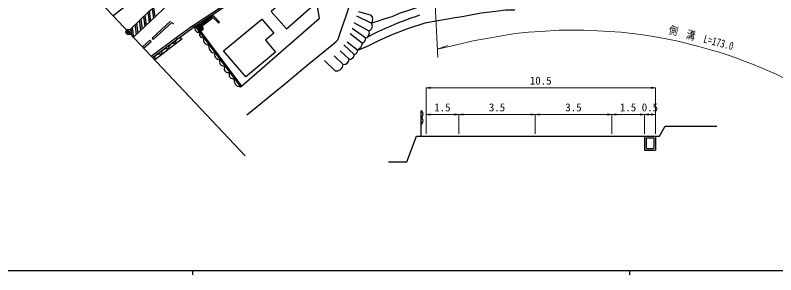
# Model space of a CAD drawing. Units: millimetres at full size, sheet at 1:1000, with parts at other scales. Extents: x 40000 to 680000, y 20000 to 380000.
# Drawn here: x 127407 to 301508, y 204000 to 263549 of the extents above; entities that cross this region are included whole.
import ezdxf
from ezdxf.enums import TextEntityAlignment as Align

# ---------------------------------------------------------------- set-up
doc = ezdxf.new("R2010")
doc.units = ezdxf.units.MM
doc.header["$LTSCALE"] = 1000
doc.header["$PDMODE"] = 32
doc.header["$PDSIZE"] = 500
doc.linetypes.add('DASHED', pattern=[7.5, 6, -1.5])
for name, color, linetype, lineweight in [('M-BGD', 7, 'Continuous', 25), ('M-BMK-OTRS', 5, 'Continuous', 25), ('M-BMK-SRVR', 3, 'Continuous', 25), ('M-STR-HTXT', 7, 'Continuous', 13), ('M-STR-STRC', 7, 'Continuous', 25), ('M-TTL-BAND', 7, 'Continuous', 25)]:
    doc.layers.add(name, color=color, linetype=linetype, lineweight=lineweight)
doc.layers.add('M-OTRS', color=6, linetype='Continuous')
doc.styles.add('ＭＳ ゴシック', font='')
doc.styles.get('ＭＳ ゴシック').set_extended_font_data('MS Gothic')

# ---------------------------------------------------------------- blocks, each defined once
blk = doc.blocks.new('open_arrow')
at = {"color": 0, "linetype": 'Continuous', "lineweight": -2}
blk.add_lwpolyline([(7.5, 1.25), (0, 0), (7.5, -1.25)], dxfattribs=at)

msp = doc.modelspace()

# ---------------------------------------------------------------- hatches: boundary and pattern name
at = {"layer": 'M-BGD'}
msp.add_hatch(color=256, dxfattribs=at).paths.add_polyline_path([(169191, 260539, -0.41421), (169791, 261139, -0.41421), (170391, 260539, -1)])
at = {"layer": 'M-STR-STRC'}
for points in [[(159087, 265283), (158756, 265011), (159044, 262811), (159371, 263121)], [(157112, 263549), (156786, 263239), (157085, 260953), (157412, 261262)], [(158093, 264466), (157981, 264373), (157765, 264169), (158065, 261882), (158391, 262191)], [(155154, 261689), (154827, 261379), (155126, 259094), (155453, 259404)], [(156133, 262619), (155807, 262309), (156106, 260024), (156432, 260333)], [(154174, 260759), (153848, 260449), (154047, 258929), (154473, 258475)]]:
    msp.add_hatch(color=256, dxfattribs=at).paths.add_polyline_path(points)

# ---------------------------------------------------------------- linework, layer by layer
at = {"layer": 'M-BGD'}
for p, q in [((205511, 263411), (208958, 261689)), ((205971, 264364), (208889, 263549)), ((158724, 258296), (162955, 262202)), ((158995, 258002), (163227, 261908)), ((163613, 261496), (163342, 261790)), ((168341, 260841), (168099, 261160)), ((168827, 261177), (179185, 247284)), ((173947, 261762), (174162, 261971)), ((204948, 261847), (208383, 259976)), ((168619, 261038), (178985, 247134)), ((204521, 260581), (207670, 258342)), ((156538, 256278), (158228, 257838)), ((158228, 257838), (158499, 257544)), ((158557, 254128), (164261, 258405)), ((158724, 258296), (158995, 258002)), ((158832, 253835), (164503, 258086)), ((159294, 253343), (165635, 258222)), ((164503, 258086), (164261, 258405)), ((204049, 259361), (206910, 257112)), ((156811, 255986), (158499, 257544)), ((202611, 256764), (205024, 254525)), ((203416, 257429), (205783, 255581)), ((200434, 254251), (202500, 252238)), ((201760, 255372), (203840, 253444)), ((198187, 253175), (200617, 250784)), ((220366, 235826), (220366, 241606)), ((271445, 235826), (271445, 232576)), ((271820, 235451), (273570, 235451)), ((271820, 235451), (271820, 232951)), ((273570, 235451), (273570, 232951)), ((273945, 235826), (273945, 232576)), ((271445, 232576), (273945, 232576)), ((271820, 232951), (273570, 232951))]:
    msp.add_line(p, q, dxfattribs=at)
at = {"layer": 'M-BGD', "linetype": 'DASHED'}
for p, q in [((164261, 258405), (168099, 261160)), ((164503, 258086), (168341, 260841))]:
    msp.add_line(p, q, dxfattribs=at)
at = {"layer": 'M-BGD'}
for points in [[(180449, 240702), (182815, 242615), (184936, 244381), (186596, 245769), (188957, 247671), (190863, 249272), (194205, 252056), (197023, 254388), (199853, 256700), (200847, 257497), (201052, 257686), (201233, 257908), (201496, 258532), (202040, 260096), (202730, 262083), (203266, 263609), (204194, 266484), (204869, 268418), (204935, 268664), (204935, 269009), (204795, 270885), (204615, 272790), (204401, 275144), (204149, 278096)], [(178985, 247134), (179185, 247284), (197085, 262838), (196085, 268520), (196578, 271326), (194313, 273780), (194260, 275416)], [(149768, 263432), (158553, 270319), (159746, 271514)], [(168099, 261160), (168237, 261264), (179952, 269079), (181714, 269950)], [(168341, 260841), (168469, 260938), (180153, 268732), (181891, 269592)], [(247992, 267472), (246868, 267572), (245472, 267782), (243857, 268030), (241998, 268157), (240174, 268221), (237813, 268031), (235493, 267943), (233203, 267797), (230902, 267619), (228231, 267352), (226375, 267124), (224706, 266769), (222872, 266344), (220718, 265720), (219004, 265187), (217399, 264635), (215289, 263897), (213652, 263199), (211792, 262622), (210501, 262183), (209505, 261860), (208958, 261689)], [(241744, 264687), (239628, 264687), (237431, 264374), (234174, 263978), (232047, 263593), (229729, 263188), (228089, 262955), (225978, 262549), (224156, 262286), (221159, 261689), (217173, 260453), (213630, 259066), (210585, 257637), (207963, 256402), (205793, 255442)], [(169175, 260710), (172731, 263443), (174162, 261971)], [(169358, 260472), (172702, 263042), (173947, 261762)], [(208087, 258597), (209430, 259245), (210630, 259855), (212013, 260472), (213485, 261098), (214867, 261684), (215842, 262125), (216904, 262489), (218003, 262921), (219122, 263259), (220050, 263608)], [(212887, 229913), (217027, 229913), (219268, 235826), (221445, 235826), (228945, 235826), (246445, 235826), (263945, 235826), (271445, 235826), (273945, 235826), (274888, 235826), (276210, 238117), (287997, 238117)]]:
    msp.add_lwpolyline(points, dxfattribs=at)
for points in [[(189534, 260445), (195937, 266084), (192432, 270063), (186030, 264425)], [(175057, 255388), (183884, 262667), (186589, 259387), (184682, 257815), (186974, 255035), (180186, 249438)]]:
    msp.add_lwpolyline(points, close=True, dxfattribs=at)
msp.add_circle((169791, 260539), 600, dxfattribs=at)
for centre, radius, start, end in [((172130, 262610), 580, 68.03558, 187.0652), ((207808, 262578), 1454, 322.33075, 41.91541), ((169751, 260781), 580, 68.03558, 187.0652), ((170544, 261391), 580, 68.03558, 187.0652), ((171337, 262000), 580, 68.03558, 187.0652), ((208040, 261044), 1122, 287.78862, 35.10177), ((169499, 260603), 982, 153.68311, 279.73032), ((170458, 259238), 887, 153.43005, 279.98338), ((207251, 259498), 1229, 289.92742, 22.89576), ((165201, 257145), 1160, 68.06359, 187.09321), ((171732, 257904), 1211, 157.62069, 275.79274), ((206279, 258351), 1391, 296.9937, 359.63301), ((163616, 255926), 1160, 68.06359, 187.09321), ((173027, 256187), 1280, 156.44505, 276.96836), ((204527, 257687), 2452, 300.8154, 346.42012), ((160446, 253486), 1160, 68.06359, 187.09321), ((162031, 254706), 1160, 68.06359, 187.09321), ((174051, 254417), 1002, 150.05708, 283.35635), ((203934, 254530), 1090, 265.02053, 359.76324), ((204862, 255442), 932, 280.06037, 8.57622), ((175206, 252931), 1056, 151.0559, 282.35755), ((202555, 253524), 1287, 267.518, 356.43799), ((176133, 251313), 914, 140.0818, 293.33163), ((200860, 252416), 1649, 261.51097, 353.82087), ((177388, 249958), 1031, 150.01062, 283.40283), ((178897, 248486), 1354, 159.71064, 273.70279), ((219883, 240850), 897, 302.57426, 57.42574), ((219883, 239338), 897, 302.57426, 57.42574)]:
    msp.add_arc(centre, radius, start, end, dxfattribs=at)
at = {"layer": 'M-BMK-OTRS'}
msp.add_line((180041, 231258), (124871, 289986), dxfattribs=at)
at = {"layer": 'M-BMK-SRVR'}
msp.add_circle((153324, 259699), 600, dxfattribs=at)
at = {"layer": 'M-OTRS'}
msp.add_point((153324, 259699), dxfattribs=at)
at = {"layer": 'M-STR-HTXT'}
for p, q in [((222931, 278537), (224153, 253872)), ((224061, 255731), (226360, 256590)), ((221445, 236326), (221445, 246886)), ((273945, 246885), (221445, 246885)), ((273945, 236326), (273945, 246886)), ((221445, 240750), (228945, 240750)), ((228945, 236326), (228945, 240751)), ((228945, 240750), (246445, 240750)), ((246445, 236326), (246445, 240751)), ((246445, 240750), (263945, 240750)), ((263945, 236326), (263945, 240751)), ((263945, 240750), (271445, 240750)), ((271445, 236326), (271445, 240751)), ((271445, 240750), (273945, 240750))]:
    msp.add_line(p, q, dxfattribs=at)
msp.add_lwpolyline([(224061, 255731), (228142, 256635), (232217, 257680), (241843, 259348), (244896, 259664), (247763, 259843), (251892, 260140), (257572, 260101), (260721, 259973), (266049, 259673), (270606, 259110), (274843, 258404), (278748, 257632), (283909, 256364), (287119, 255415), (288524, 255070), (290182, 254532), (292577, 253687), (294277, 253032), (295829, 252464), (298772, 251235), (300112, 250616), (301405, 250061), (305201, 248200)], dxfattribs=at)
at = {"layer": 'M-STR-STRC'}
for p, q in [((158756, 265011), (159044, 262811)), ((159087, 265283), (159371, 263121)), ((156786, 263239), (157085, 260953)), ((157112, 263549), (157412, 261262)), ((157765, 264169), (158065, 261882)), ((158093, 264466), (158391, 262191)), ((154827, 261379), (155126, 259094)), ((155154, 261689), (155453, 259404)), ((155807, 262309), (156106, 260024)), ((156133, 262619), (156432, 260333)), ((153848, 260449), (154047, 258929)), ((154174, 260759), (154473, 258475))]:
    msp.add_line(p, q, dxfattribs=at)
for points in [[(154473, 258475), (178615, 281376), (199343, 302496)], [(153612, 260225), (157981, 264373), (163548, 268950), (178615, 281376)]]:
    msp.add_lwpolyline(points, dxfattribs=at)
at = {"layer": 'M-TTL-BAND'}
for p, q in [((40000, 205000), (579000, 205000)), ((168000, 205000), (168000, 204000)), ((268000, 205000), (268000, 204000))]:
    msp.add_line(p, q, dxfattribs=at)

# ---------------------------------------------------------------- block references
at = {"layer": 'M-STR-HTXT', "xscale": 133, "yscale": 133}
for p in [(221445, 246885), (221445, 240750), (228945, 240750), (246445, 240750), (263945, 240750), (271445, 240750)]:
    msp.add_blockref('open_arrow', p, dxfattribs=at)
at = {"layer": 'M-STR-HTXT', "xscale": 133, "yscale": 133, "rotation": 180}
for p in [(273945, 246885), (228945, 240750), (246445, 240750), (263945, 240750), (271445, 240750), (273945, 240750)]:
    msp.add_blockref('open_arrow', p, dxfattribs=at)

# ---------------------------------------------------------------- texts
at = {"layer": 'M-STR-HTXT', "style": 'ＭＳ ゴシック', "width": 0.8}
msp.add_text('側\u3000溝\u3000L=173.0', height=1833, rotation=345.31, dxfattribs=at).set_placement((284074, 256916), align=Align.BOTTOM_CENTER)
at = {"layer": 'M-STR-HTXT', "style": 'ＭＳ ゴシック'}
for s, p in [('10.5', (247695, 247072)), ('1.5', (225195, 240937)), ('3.5', (237695, 240937)), ('3.5', (255195, 240937)), ('1.5', (267695, 240937)), ('0.5', (272695, 240937))]:
    msp.add_text(s, height=1833, dxfattribs=at).set_placement(p, align=Align.BOTTOM_CENTER)

doc.saveas('drawing.dxf')
